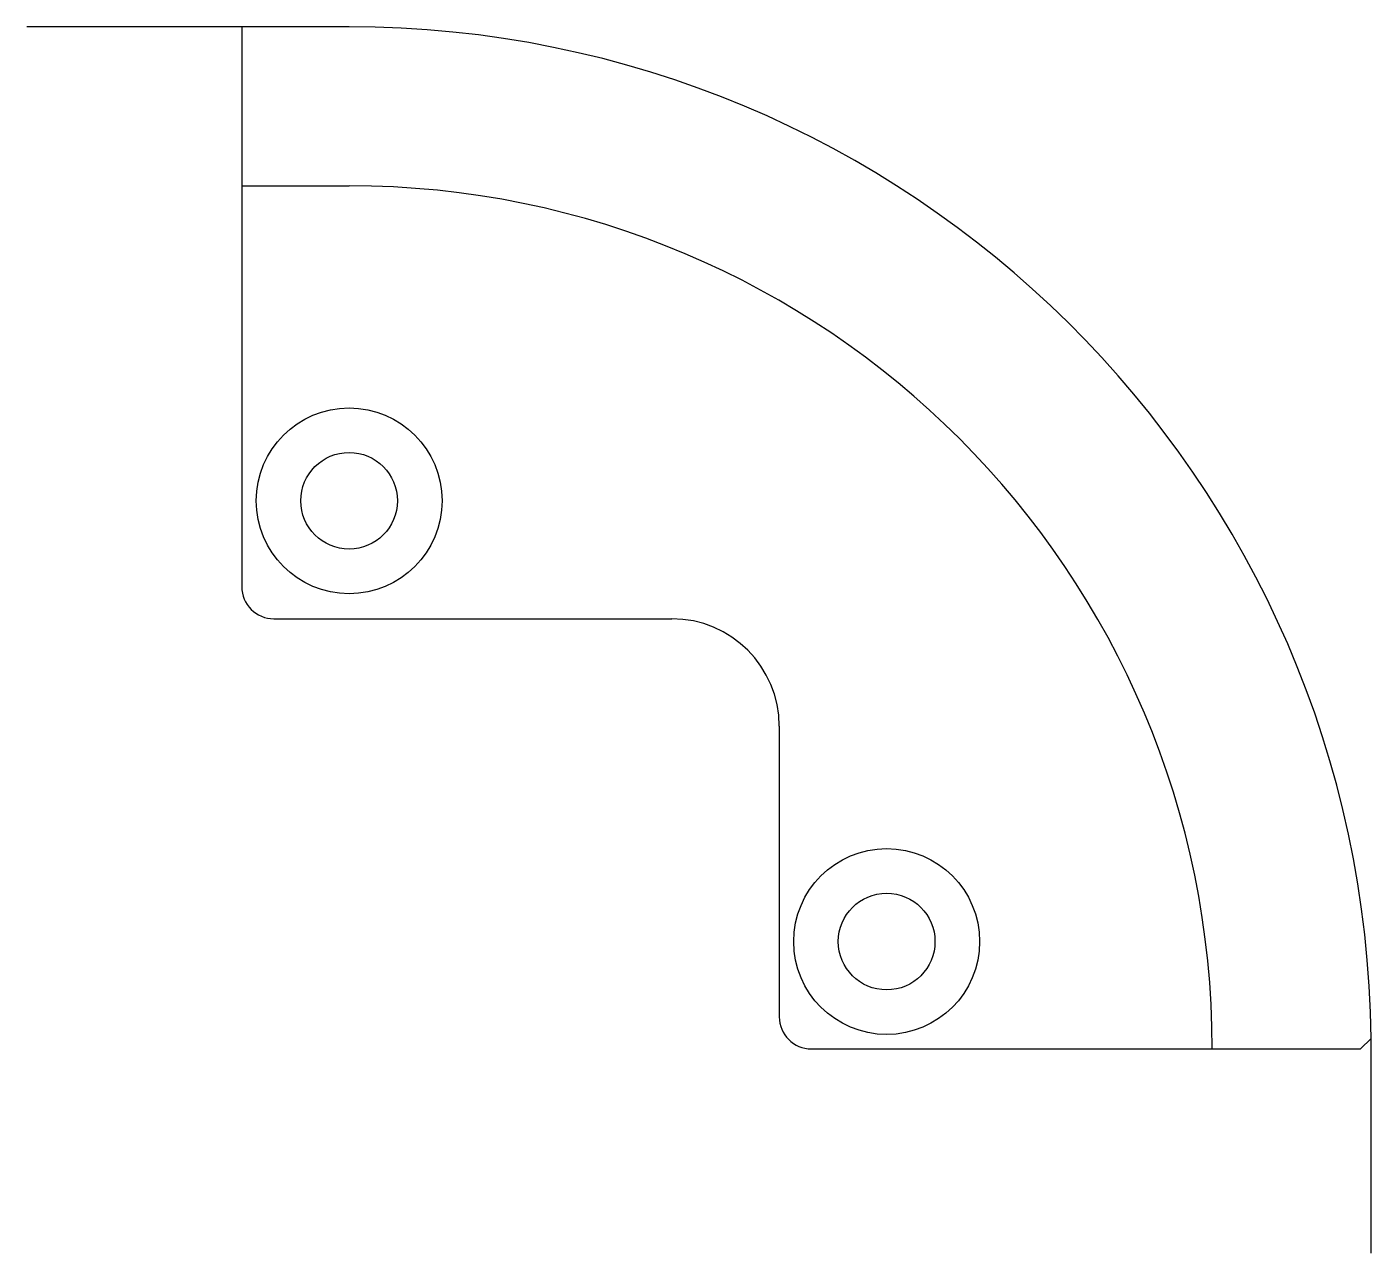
# Model space of a CAD drawing. Extents: x -20 to 105, y -19 to 95.
import ezdxf

# ---------------------------------------------------------------- set-up
doc = ezdxf.new("R2010")
doc.units = 0
doc.layers.get('0').update_dxf_attribs({"linetype": 'CONTINUOUS'})

msp = doc.modelspace()

# ---------------------------------------------------------------- linework, layer by layer
at = {"color": 7, "linetype": 'CONTINUOUS'}
for p, q in [((0, 95.16), (0, 80.36)), ((0, 80.36), (10, 80.36)), ((0, 80.36), (0, 77.36)), ((0, 77.36), (0, 75.46)), ((0, 75.46), (0, 70.26)), ((0, 70.26), (0, 43.05)), ((3, 40.05), (40.05, 40.05)), ((50.05, 30.05), (50.05, 3)), ((53.05, 0), (75.36, 0)), ((75.36, 0), (80.26, 0)), ((80.26, 0), (85.46, 0)), ((85.46, 0), (87.36, 0)), ((87.36, 0), (90.36, 0)), ((90.36, 0), (104.16, 0)), ((104.16, 0), (105.15, 0.99))]:
    msp.add_line(p, q, dxfattribs=at)
msp.add_lwpolyline([(105.15, -19.01), (105.15, 0.99, 0.411155), (10, 95.16), (0, 95.16), (-20, 95.16)], format="xyb")
for centre, radius in [((10, 51.04), 8.65), ((10, 51.04), 4.5), ((60.05, 10), 8.65), ((60.05, 10), 4.5)]:
    msp.add_circle(centre, radius, dxfattribs=at)
for centre, radius, start, end in [((10, 0), 80.36, 360, 90), ((3, 43.05), 3, 180, 270), ((40.05, 30.05), 10, 0, 90), ((53.05, 3), 3, 180, 270)]:
    msp.add_arc(centre, radius, start, end, dxfattribs=at)

doc.saveas('drawing.dxf')
